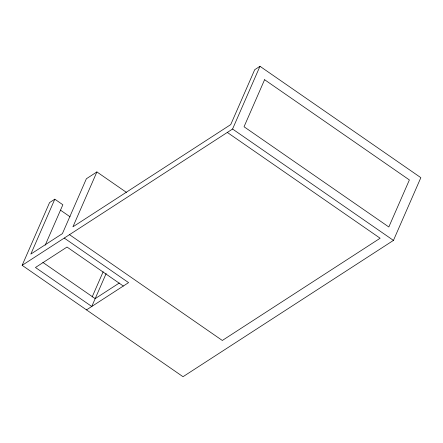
<?xml version="1.0" encoding="UTF-8"?>
<svg xmlns="http://www.w3.org/2000/svg" width="443" height="443" viewBox="0 0 443 443"><rect width="100%" height="100%" fill="white"/><g stroke="black" fill="none" stroke-linecap="round" stroke-linejoin="round"><path stroke-width="0.66" d="M126.443 192.384L96.901 171.934L72.918 226.827L230.737 124.594L254.714 69.706L259.975 66.295L420.85 177.665L393.445 240.399L183.025 376.705L22.15 265.335L49.555 202.601L54.816 199.195L62.862 204.76L45.219 245.14M54.816 199.195L30.838 254.083L62.402 233.638L86.379 178.75L96.901 171.934M92.133 296.993L103.158 271.753M106.148 273.541L91.762 306.473L35.457 267.494L67.015 247.05L123.32 286.028M22.15 265.335L232.569 129.029L259.975 66.295M119.289 283.022L95.184 298.632L42.86 262.411M86.501 309.884L128.581 282.623L64.235 238.074M232.569 129.029L393.445 240.399M227.309 132.435L380.138 238.24L222.325 340.468L69.496 234.668M60.447 210.137L70.116 216.832M264.593 79.707L244.038 126.759L388.827 226.988L409.382 179.941L264.593 79.707"/></g></svg>
